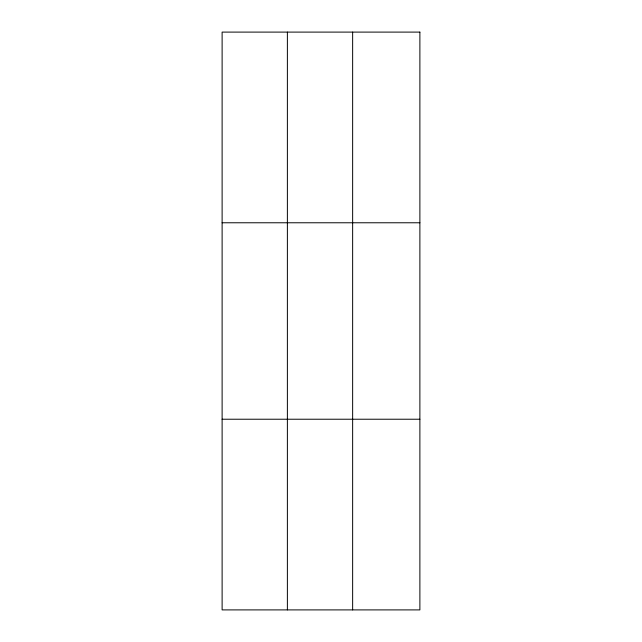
<?xml version="1.0" encoding="UTF-8"?>
<svg xmlns="http://www.w3.org/2000/svg" width="642" height="642" viewBox="0 0 642 642"><rect width="100%" height="100%" fill="white"/><g stroke="black" fill="none" stroke-linecap="round" stroke-linejoin="round"><path stroke-width="0.96" d="M287.383 32.1L287.383 609.9M352.643 32.1L352.643 609.9M222.116 222.774L419.884 222.774M222.116 419.226L419.884 419.226M419.884 32.1L419.884 609.9L222.116 609.9L222.116 32.1L419.884 32.1"/></g></svg>
